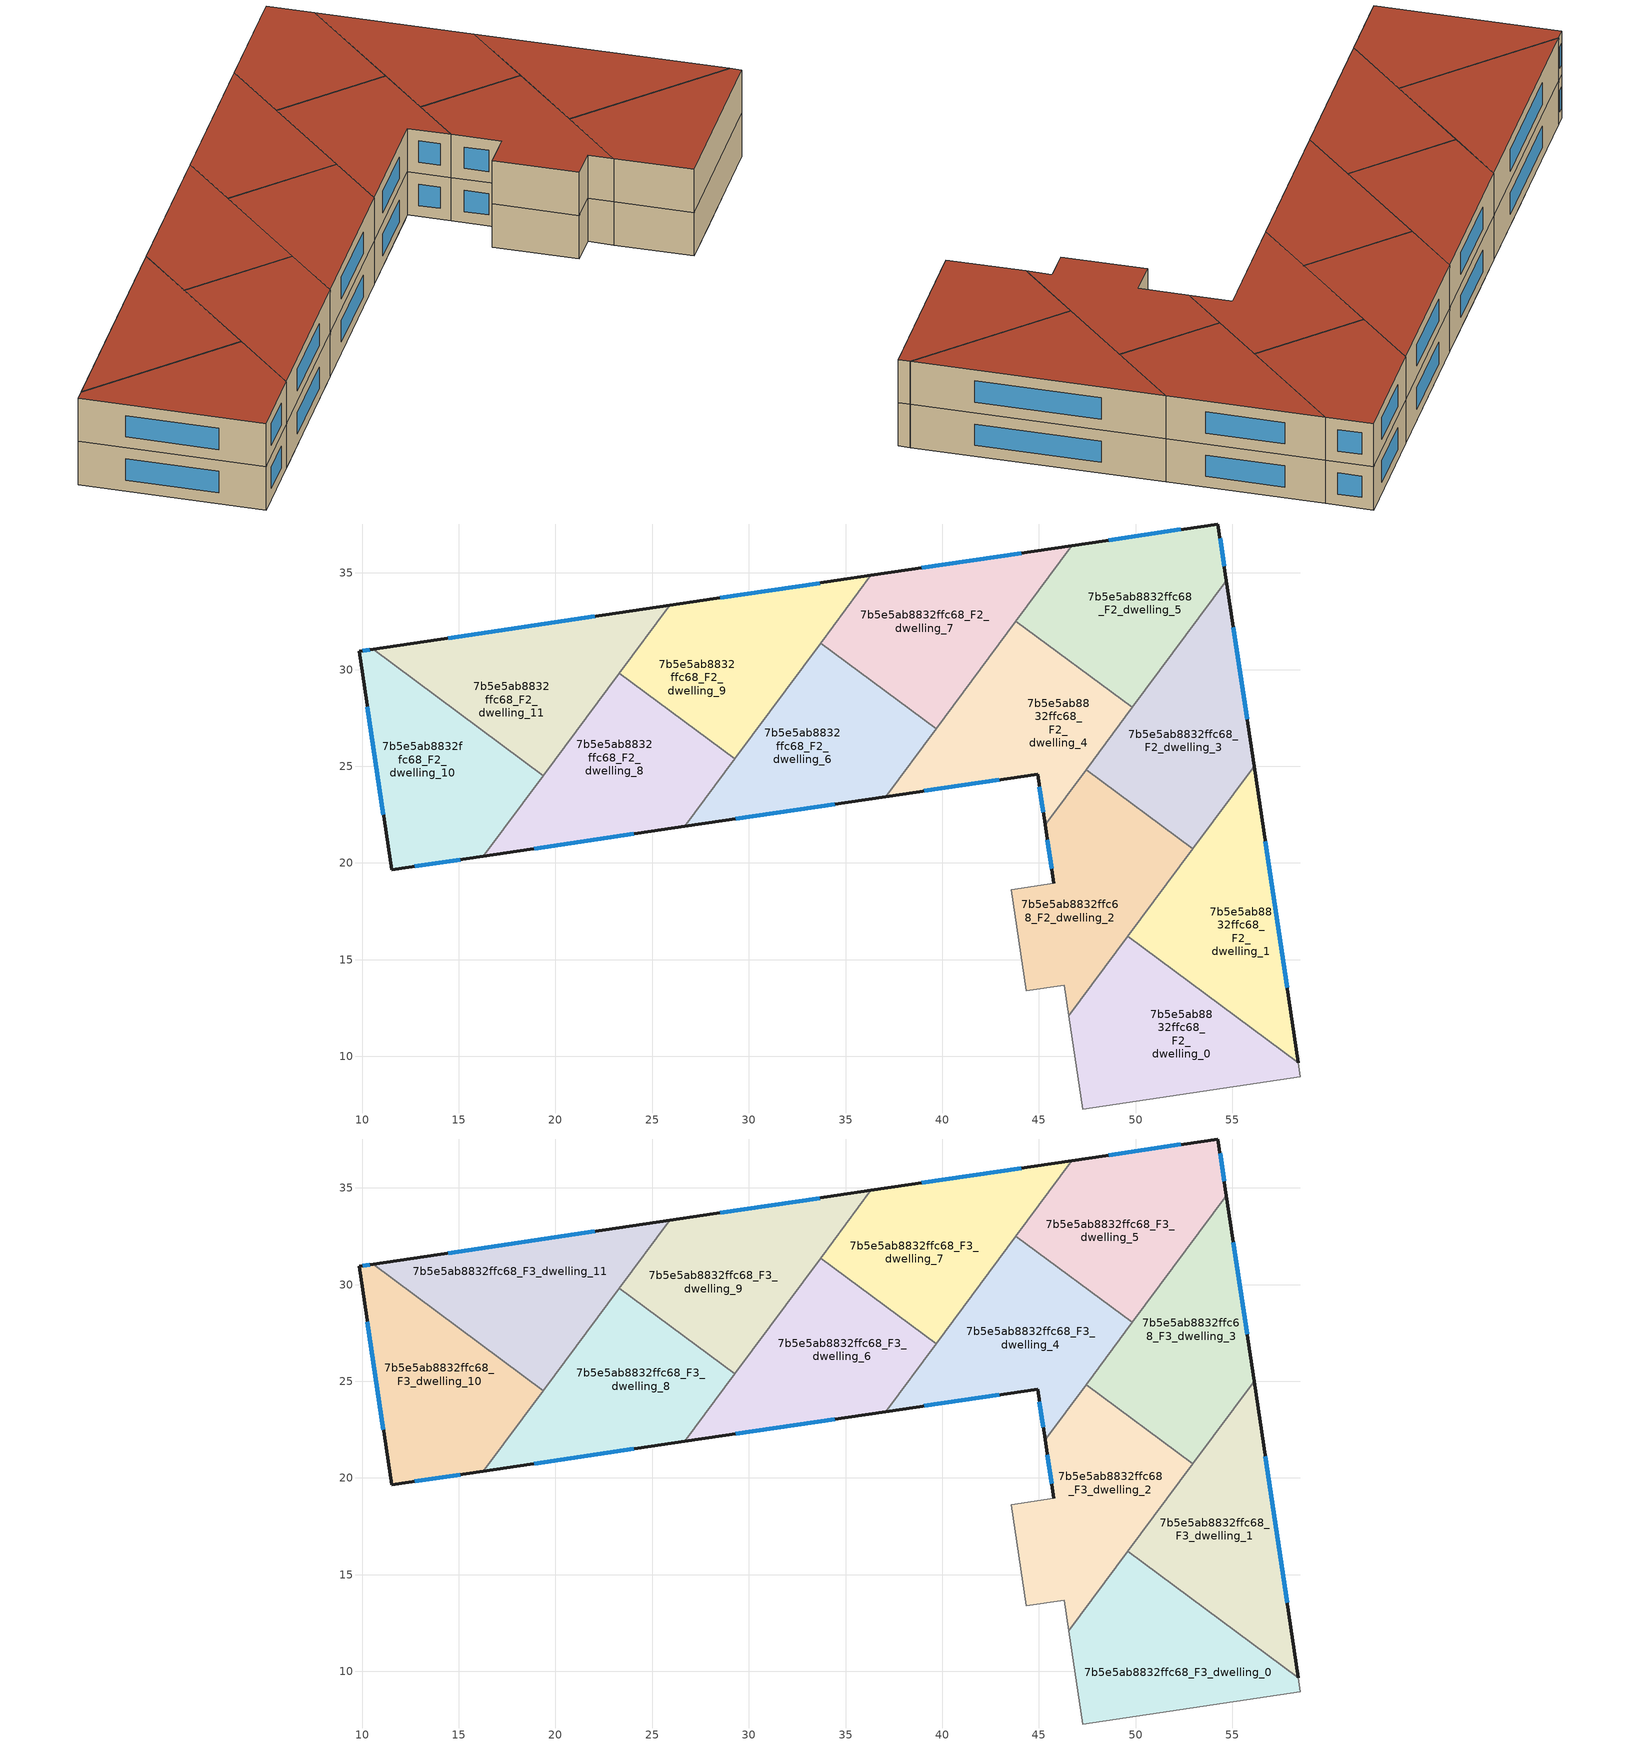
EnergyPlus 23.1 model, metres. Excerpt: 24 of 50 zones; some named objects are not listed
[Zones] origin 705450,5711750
7b5e5ab8832ffc68_F2_dwelling_0
 floor to 7b5e5ab8832ffc68_F1_dwelling_10 (EU_floor_Construction): 54.04,12.92 54.71,8.38 50.91,7.82 49.68,16.15 z6
 floor to 7b5e5ab8832ffc68_F1_dwelling_12 (EU_floor_Construction): 58.41,9.68 58.52,8.95 54.71,8.38 54.04,12.92 z6
 floor to 7b5e5ab8832ffc68_F1_dwelling_8 (EU_floor_Construction): 49.68,16.16 50.91,7.82 47.26,7.28 46.54,12.1 49.6,16.22 z6
 wall adiabatic (EU_wall_Construction): 49.6,16.22 46.54,12.1 47.26,7.28 58.52,8.95 58.41,9.68 z6:9
 wall to 7b5e5ab8832ffc68_F2_dwelling_1 (EU_wall_Construction): 58.41,9.68 49.6,16.22 z6:9
7b5e5ab8832ffc68_F2_dwelling_1
 floor to 7b5e5ab8832ffc68_F1_dwelling_12 (EU_floor_Construction): 56.39,23.22 58.41,9.68 54.04,12.92 52.89,20.66 54.59,22.95 z6
 floor to 7b5e5ab8832ffc68_F1_dwelling_10 (EU_floor_Construction): 52.89,20.66 54.04,12.92 49.68,16.15 49.66,16.3 z6
 floor to 7b5e5ab8832ffc68_F1_dwelling_11 (EU_floor_Construction): 56.12,25.01 56.39,23.22 54.59,22.95 z6
 wall outside (EU_wall_Construction): 58.41,9.68 56.12,25.01 z6:9
 wall to 7b5e5ab8832ffc68_F2_dwelling_2 (EU_wall_Construction): 52.95,20.74 49.6,16.22 z6:9
 wall to 7b5e5ab8832ffc68_F2_dwelling_3 (EU_wall_Construction): 56.12,25.01 52.95,20.74 z6:9
 window (EU_Window_Construction): 57.83,13.56 56.7,21.14 z6.76:8.24
7b5e5ab8832ffc68_F2_dwelling_10
 floor to 7b5e5ab8832ffc68_F1_dwelling_0 (EU_floor_Construction): 15.26,27.57 16.32,20.41 16.28,20.35 11.53,19.64 9.85,30.94 10.57,31.05 z6
 floor to 7b5e5ab8832ffc68_F1_dwelling_1 (EU_floor_Construction): 19.37,24.52 16.32,20.41 15.26,27.57 z6
 wall outside (EU_wall_Construction): 10.57,31.05 9.85,30.94 11.53,19.64 16.28,20.35 z6:9
 wall to 7b5e5ab8832ffc68_F2_dwelling_11 (EU_wall_Construction): 19.37,24.52 10.57,31.05 z6:9
 wall to 7b5e5ab8832ffc68_F2_dwelling_8 (EU_wall_Construction): 16.28,20.35 19.37,24.52 z6:9
 window (EU_Window_Construction): 12.73,19.82 15.07,20.17 / 10.27,28.09 11.1,22.5 / 10.39,31.02 10.03,30.97 z6.76:8.24
7b5e5ab8832ffc68_F2_dwelling_11
 floor to 7b5e5ab8832ffc68_F1_dwelling_1 (EU_floor_Construction): 19.45,32.37 20.41,25.92 19.37,24.52 15.26,27.57 14.65,31.66 z6
 floor to 7b5e5ab8832ffc68_F1_dwelling_0 (EU_floor_Construction): 14.65,31.66 15.26,27.57 10.57,31.05 z6
 floor adiabatic (EU_floor_Construction): 25.9,33.32 20.41,25.92 19.45,32.37 z6
 wall outside (EU_wall_Construction): 25.9,33.32 10.57,31.05 z6:9
 wall to 7b5e5ab8832ffc68_F2_dwelling_9 (EU_wall_Construction): 23.3,29.82 25.9,33.32 z6:9
 wall to 7b5e5ab8832ffc68_F2_dwelling_8 (EU_wall_Construction): 19.37,24.52 23.3,29.82 z6:9
 window (EU_Window_Construction): 22.02,32.75 14.45,31.62 z6.76:8.24
7b5e5ab8832ffc68_F2_dwelling_2
 floor to 7b5e5ab8832ffc68_F1_dwelling_8 (EU_floor_Construction): 48.94,21.13 49.66,16.3 46.54,12.1 46.31,13.68 44.34,13.39 43.56,18.62 45.77,18.95 45.52,20.62 z6
 floor to 7b5e5ab8832ffc68_F1_dwelling_11 (EU_floor_Construction): 50.9,22.25 48.82,21.95 48.51,24.03 z6
 floor to 7b5e5ab8832ffc68_F1_dwelling_7 (EU_floor_Construction): 48.51,24.03 48.82,21.95 48.94,21.13 45.52,20.62 45.32,21.97 47.44,24.82 z6
 floor adiabatic (EU_floor_Construction): 52.95,20.74 49.66,16.3 48.94,21.13 48.82,21.95 50.9,22.25 z6
 wall outside (EU_wall_Construction): 45.32,21.97 45.77,18.95 z6:9
 wall to 7b5e5ab8832ffc68_F2_dwelling_3 (EU_wall_Construction): 52.95,20.74 47.44,24.82 z6:9
 wall adiabatic (EU_wall_Construction): 45.77,18.95 43.56,18.62 44.34,13.39 46.31,13.68 46.54,12.1 49.6,16.22 z6:9
 wall to 7b5e5ab8832ffc68_F2_dwelling_4 (EU_wall_Construction): 47.44,24.82 45.32,21.97 z6:9
 window (EU_Window_Construction): 45.43,21.21 45.66,19.71 z6.76:8.24
7b5e5ab8832ffc68_F2_dwelling_3
 floor to 7b5e5ab8832ffc68_F1_dwelling_11 (EU_floor_Construction): 55.32,30.38 56.12,25.01 54.59,22.95 52.59,22.66 52.61,22.51 50.9,22.25 48.51,24.03 48.23,25.9 51.09,29.75 z6
 floor to 7b5e5ab8832ffc68_F1_dwelling_9 (EU_floor_Construction): 54.69,34.61 55.32,30.38 51.09,29.75 z6
 floor to 7b5e5ab8832ffc68_F1_dwelling_12 (EU_floor_Construction): 54.59,22.95 52.95,20.74 52.87,20.79 52.61,22.51 52.59,22.66 z6
 floor to 7b5e5ab8832ffc68_F1_dwelling_7 (EU_floor_Construction): 48.23,25.9 48.51,24.03 47.44,24.82 z6
 floor to 7b5e5ab8832ffc68_F1_dwelling_10 (EU_floor_Construction): 52.61,22.51 52.87,20.79 50.9,22.25 z6
 wall outside (EU_wall_Construction): 56.12,25.01 54.69,34.61 z6:9
 wall to 7b5e5ab8832ffc68_F2_dwelling_5 (EU_wall_Construction): 54.69,34.61 49.83,28.05 z6:9
 wall to 7b5e5ab8832ffc68_F2_dwelling_4 (EU_wall_Construction): 49.83,28.05 47.44,24.82 z6:9
 window (EU_Window_Construction): 55.76,27.44 55.05,32.18 z6.76:8.24
7b5e5ab8832ffc68_F2_dwelling_4
 floor to 7b5e5ab8832ffc68_F1_dwelling_7 (EU_floor_Construction): 47.68,29.64 48.24,25.9 45.32,21.97 44.93,24.6 44.37,24.52 43.29,31.81 43.81,32.51 z6
 floor to 7b5e5ab8832ffc68_F1_dwelling_6 (EU_floor_Construction): 43.53,30.17 44.37,24.52 37.08,23.44 41.89,29.92 z6
 floor to 7b5e5ab8832ffc68_F1_dwelling_11 (EU_floor_Construction): 49.83,28.05 48.24,25.9 47.74,29.25 48.12,29.31 z6
 floor to 7b5e5ab8832ffc68_F1_dwelling_9 (EU_floor_Construction): 48.12,29.31 47.74,29.25 47.68,29.64 z6
 floor to 7b5e5ab8832ffc68_F1_dwelling_5 (EU_floor_Construction): 43.29,31.81 43.53,30.17 41.89,29.92 z6
 wall outside (EU_wall_Construction): 37.08,23.44 44.93,24.6 45.32,21.97 z6:9
 wall to 7b5e5ab8832ffc68_F2_dwelling_7 (EU_wall_Construction): 43.81,32.51 39.68,26.94 z6:9
 wall to 7b5e5ab8832ffc68_F2_dwelling_5 (EU_wall_Construction): 49.83,28.05 43.81,32.51 z6:9
 wall to 7b5e5ab8832ffc68_F2_dwelling_6 (EU_wall_Construction): 39.68,26.94 37.08,23.44 z6:9
 window (EU_Window_Construction): 45.03,23.94 45.22,22.64 / 39.07,23.73 42.94,24.31 z6.76:8.24
7b5e5ab8832ffc68_F2_dwelling_5
 floor to 7b5e5ab8832ffc68_F1_dwelling_9 (EU_floor_Construction): 54.25,37.53 54.69,34.61 51.09,29.75 48.12,29.31 47.68,29.64 46.68,36.37 46.7,36.41 z6
 floor to 7b5e5ab8832ffc68_F1_dwelling_7 (EU_floor_Construction): 46.68,36.37 47.68,29.64 43.81,32.51 z6
 floor to 7b5e5ab8832ffc68_F1_dwelling_11 (EU_floor_Construction): 51.09,29.75 49.83,28.05 48.12,29.31 z6
 wall outside (EU_wall_Construction): 54.69,34.61 54.25,37.53 46.7,36.41 z6:9
 wall to 7b5e5ab8832ffc68_F2_dwelling_7 (EU_wall_Construction): 46.7,36.41 43.81,32.51 z6:9
 window (EU_Window_Construction): 52.35,37.25 48.61,36.69 / 54.58,35.34 54.36,36.79 z6.76:8.24
7b5e5ab8832ffc68_F2_dwelling_6
 floor to 7b5e5ab8832ffc68_F1_dwelling_4 (EU_floor_Construction): 34.39,30.86 35.53,23.21 30.73,22.49 30.13,26.54 33.71,31.37 z6
 floor to 7b5e5ab8832ffc68_F1_dwelling_6 (EU_floor_Construction): 39.68,26.94 37.08,23.44 35.53,23.21 34.69,28.86 36.69,29.15 z6
 floor adiabatic (EU_floor_Construction): 36.69,29.15 34.69,28.86 34.39,30.86 z6
 floor to 7b5e5ab8832ffc68_F1_dwelling_3 (EU_floor_Construction): 30.13,26.54 30.73,22.49 26.68,21.89 z6
 wall outside (EU_wall_Construction): 26.68,21.89 37.08,23.44 z6:9
 wall to 7b5e5ab8832ffc68_F2_dwelling_7 (EU_wall_Construction): 39.68,26.94 33.71,31.37 z6:9
 wall to 7b5e5ab8832ffc68_F2_dwelling_9 (EU_wall_Construction): 33.71,31.37 29.28,25.39 z6:9
 wall to 7b5e5ab8832ffc68_F2_dwelling_8 (EU_wall_Construction): 29.27,25.39 26.68,21.89 z6:9
 window (EU_Window_Construction): 29.31,22.28 34.45,23.05 z6.76:8.24
7b5e5ab8832ffc68_F2_dwelling_7
 floor to 7b5e5ab8832ffc68_F1_dwelling_5 (EU_floor_Construction): 42.69,35.82 43.29,31.81 41.89,29.92 36.69,29.15 34.39,30.86 34.22,32.05 36.3,34.87 z6
 floor to 7b5e5ab8832ffc68_F1_dwelling_4 (EU_floor_Construction): 34.22,32.05 34.39,30.86 33.71,31.37 z6
 floor to 7b5e5ab8832ffc68_F1_dwelling_7 (EU_floor_Construction): 46.67,36.41 46.68,36.37 43.29,31.81 42.69,35.82 z6
 floor to 7b5e5ab8832ffc68_F1_dwelling_6 (EU_floor_Construction): 41.89,29.92 39.68,26.94 36.69,29.15 z6
 wall outside (EU_wall_Construction): 46.7,36.41 36.3,34.87 z6:9
 wall to 7b5e5ab8832ffc68_F2_dwelling_9 (EU_wall_Construction): 36.3,34.87 33.71,31.37 z6:9
 window (EU_Window_Construction): 44.07,36.02 38.93,35.26 z6.76:8.24
7b5e5ab8832ffc68_F2_dwelling_8
 floor to 7b5e5ab8832ffc68_F1_dwelling_2 (EU_floor_Construction): 24.91,28.63 25.93,21.78 21.13,21.07 20.41,25.92 23.3,29.82 z6
 floor to 7b5e5ab8832ffc68_F1_dwelling_3 (EU_floor_Construction): 29.28,25.39 26.68,21.89 25.93,21.78 24.91,28.63 z6
 floor to 7b5e5ab8832ffc68_F1_dwelling_1 (EU_floor_Construction): 20.41,25.92 21.13,21.07 16.33,20.35 16.32,20.41 z6
 wall outside (EU_wall_Construction): 16.28,20.35 26.68,21.89 z6:9
 wall to 7b5e5ab8832ffc68_F2_dwelling_9 (EU_wall_Construction): 29.28,25.39 23.3,29.82 z6:9
 window (EU_Window_Construction): 18.91,20.74 24.05,21.5 z6.76:8.24
7b5e5ab8832ffc68_F2_dwelling_9
 floor to 7b5e5ab8832ffc68_F1_dwelling_3 (EU_floor_Construction): 29.05,33.79 30.13,26.54 29.28,25.39 24.91,28.63 24.5,31.43 25.9,33.32 z6
 floor to 7b5e5ab8832ffc68_F1_dwelling_2 (EU_floor_Construction): 24.5,31.43 24.91,28.63 23.3,29.82 z6
 floor to 7b5e5ab8832ffc68_F1_dwelling_4 (EU_floor_Construction): 33.85,34.5 34.22,32.05 30.13,26.54 29.05,33.79 z6
 floor to 7b5e5ab8832ffc68_F1_dwelling_5 (EU_floor_Construction): 36.3,34.87 34.22,32.05 33.85,34.5 z6
 wall outside (EU_wall_Construction): 36.3,34.87 25.9,33.32 z6:9
 window (EU_Window_Construction): 33.67,34.48 28.53,33.71 z6.76:8.24
7b5e5ab8832ffc68_F3_dwelling_0
 floor to 7b5e5ab8832ffc68_F2_dwelling_0 (EU_floor_Construction): 58.41,9.68 58.52,8.95 47.26,7.28 46.54,12.1 49.6,16.22 z9
 wall adiabatic (EU_wall_Construction): 49.6,16.22 46.54,12.1 47.26,7.28 58.52,8.95 58.41,9.68 z9:12
 wall to 7b5e5ab8832ffc68_F3_dwelling_1 (EU_wall_Construction): 58.41,9.68 49.6,16.22 z9:12
 roof outside (EU_roof_Construction): 58.52,8.95 58.41,9.68 49.6,16.22 46.54,12.1 47.26,7.28 z12
7b5e5ab8832ffc68_F3_dwelling_1
 floor to 7b5e5ab8832ffc68_F2_dwelling_1 (EU_floor_Construction): 56.12,25.01 58.41,9.68 49.6,16.22 z9
 wall outside (EU_wall_Construction): 58.41,9.68 56.12,25.01 z9:12
 wall to 7b5e5ab8832ffc68_F3_dwelling_2 (EU_wall_Construction): 52.95,20.74 49.6,16.22 z9:12
 wall to 7b5e5ab8832ffc68_F3_dwelling_3 (EU_wall_Construction): 56.12,25.01 52.95,20.74 z9:12
 window (EU_Window_Construction): 57.83,13.56 56.7,21.14 z9.76:11.24
 roof outside (EU_roof_Construction): 58.41,9.68 56.12,25.01 49.6,16.22 z12
7b5e5ab8832ffc68_F3_dwelling_10
 floor to 7b5e5ab8832ffc68_F2_dwelling_10 (EU_floor_Construction): 19.37,24.52 16.28,20.35 11.53,19.64 9.85,30.94 10.57,31.05 z9
 wall outside (EU_wall_Construction): 10.57,31.05 9.85,30.94 11.53,19.64 16.28,20.35 z9:12
 wall to 7b5e5ab8832ffc68_F3_dwelling_11 (EU_wall_Construction): 19.37,24.52 10.57,31.05 z9:12
 wall to 7b5e5ab8832ffc68_F3_dwelling_8 (EU_wall_Construction): 16.28,20.35 19.37,24.52 z9:12
 window (EU_Window_Construction): 12.73,19.82 15.07,20.17 / 10.27,28.09 11.1,22.5 / 10.39,31.02 10.03,30.97 z9.76:11.24
 roof outside (EU_roof_Construction): 16.28,20.35 19.37,24.52 10.57,31.05 9.85,30.94 11.53,19.64 z12
7b5e5ab8832ffc68_F3_dwelling_11
 floor to 7b5e5ab8832ffc68_F2_dwelling_11 (EU_floor_Construction): 25.9,33.32 19.37,24.52 10.57,31.05 z9
 wall outside (EU_wall_Construction): 25.9,33.32 10.57,31.05 z9:12
 wall to 7b5e5ab8832ffc68_F3_dwelling_9 (EU_wall_Construction): 23.3,29.82 25.9,33.32 z9:12
 wall to 7b5e5ab8832ffc68_F3_dwelling_8 (EU_wall_Construction): 19.37,24.52 23.3,29.82 z9:12
 window (EU_Window_Construction): 22.02,32.75 14.45,31.62 z9.76:11.24
 roof outside (EU_roof_Construction): 19.37,24.52 25.9,33.32 10.57,31.05 z12
7b5e5ab8832ffc68_F3_dwelling_2
 floor to 7b5e5ab8832ffc68_F2_dwelling_2 (EU_floor_Construction): 52.95,20.74 46.54,12.1 46.31,13.68 44.34,13.39 43.56,18.62 45.77,18.95 45.32,21.97 47.44,24.82 z9
 wall outside (EU_wall_Construction): 45.32,21.97 45.77,18.95 z9:12
 wall to 7b5e5ab8832ffc68_F3_dwelling_3 (EU_wall_Construction): 52.95,20.74 47.44,24.82 z9:12
 wall adiabatic (EU_wall_Construction): 45.77,18.95 43.56,18.62 44.34,13.39 46.31,13.68 46.54,12.1 49.6,16.22 z9:12
 wall to 7b5e5ab8832ffc68_F3_dwelling_4 (EU_wall_Construction): 47.44,24.82 45.32,21.97 z9:12
 window (EU_Window_Construction): 45.43,21.21 45.66,19.71 z9.76:11.24
 roof outside (EU_roof_Construction): 46.54,12.1 52.95,20.74 47.44,24.82 45.32,21.97 45.77,18.95 43.56,18.62 44.34,13.39 46.31,13.68 z12
7b5e5ab8832ffc68_F3_dwelling_3
 floor to 7b5e5ab8832ffc68_F2_dwelling_3 (EU_floor_Construction): 54.69,34.61 56.12,25.01 52.95,20.74 47.44,24.82 z9
 wall outside (EU_wall_Construction): 56.12,25.01 54.69,34.61 z9:12
 wall to 7b5e5ab8832ffc68_F3_dwelling_5 (EU_wall_Construction): 54.69,34.61 49.83,28.05 z9:12
 wall to 7b5e5ab8832ffc68_F3_dwelling_4 (EU_wall_Construction): 49.83,28.05 47.44,24.82 z9:12
 window (EU_Window_Construction): 55.76,27.44 55.05,32.18 z9.76:11.24
 roof outside (EU_roof_Construction): 52.95,20.74 56.12,25.01 54.69,34.61 47.44,24.82 z12
7b5e5ab8832ffc68_F3_dwelling_4
 floor to 7b5e5ab8832ffc68_F2_dwelling_4 (EU_floor_Construction): 49.83,28.05 45.32,21.97 44.93,24.6 37.08,23.44 43.81,32.51 z9
 wall outside (EU_wall_Construction): 37.08,23.44 44.93,24.6 45.32,21.97 z9:12
 wall to 7b5e5ab8832ffc68_F3_dwelling_7 (EU_wall_Construction): 43.81,32.51 39.68,26.94 z9:12
 wall to 7b5e5ab8832ffc68_F3_dwelling_5 (EU_wall_Construction): 49.83,28.05 43.81,32.51 z9:12
 wall to 7b5e5ab8832ffc68_F3_dwelling_6 (EU_wall_Construction): 39.68,26.94 37.08,23.44 z9:12
 window (EU_Window_Construction): 45.03,23.94 45.22,22.64 / 39.07,23.73 42.94,24.31 z9.76:11.24
 roof outside (EU_roof_Construction): 45.32,21.97 49.83,28.05 43.81,32.51 37.08,23.44 44.93,24.6 z12
7b5e5ab8832ffc68_F3_dwelling_5
 floor to 7b5e5ab8832ffc68_F2_dwelling_5 (EU_floor_Construction): 54.25,37.53 54.69,34.61 49.83,28.05 43.81,32.51 46.7,36.41 z9
 wall outside (EU_wall_Construction): 54.69,34.61 54.25,37.53 46.7,36.41 z9:12
 wall to 7b5e5ab8832ffc68_F3_dwelling_7 (EU_wall_Construction): 46.7,36.41 43.81,32.51 z9:12
 window (EU_Window_Construction): 52.35,37.25 48.61,36.69 / 54.58,35.34 54.36,36.79 z9.76:11.24
 roof outside (EU_roof_Construction): 49.83,28.05 54.69,34.61 54.25,37.53 46.7,36.41 43.81,32.51 z12
7b5e5ab8832ffc68_F3_dwelling_6
 floor to 7b5e5ab8832ffc68_F2_dwelling_6 (EU_floor_Construction): 39.68,26.94 37.08,23.44 26.68,21.89 33.71,31.37 z9
 wall outside (EU_wall_Construction): 26.68,21.89 37.08,23.44 z9:12
 wall to 7b5e5ab8832ffc68_F3_dwelling_7 (EU_wall_Construction): 39.68,26.94 33.71,31.37 z9:12
 wall to 7b5e5ab8832ffc68_F3_dwelling_9 (EU_wall_Construction): 33.71,31.37 29.28,25.39 z9:12
 wall to 7b5e5ab8832ffc68_F3_dwelling_8 (EU_wall_Construction): 29.27,25.39 26.68,21.89 z9:12
 window (EU_Window_Construction): 29.31,22.28 34.45,23.05 z9.76:11.24
 roof outside (EU_roof_Construction): 37.08,23.44 39.68,26.94 33.71,31.37 26.68,21.89 z12
7b5e5ab8832ffc68_F3_dwelling_7
 floor to 7b5e5ab8832ffc68_F2_dwelling_7 (EU_floor_Construction): 46.7,36.41 39.68,26.94 33.71,31.37 36.3,34.87 z9
 wall outside (EU_wall_Construction): 46.7,36.41 36.3,34.87 z9:12
 wall to 7b5e5ab8832ffc68_F3_dwelling_9 (EU_wall_Construction): 36.3,34.87 33.71,31.37 z9:12
 window (EU_Window_Construction): 44.07,36.02 38.93,35.26 z9.76:11.24
 roof outside (EU_roof_Construction): 39.68,26.94 46.7,36.41 36.3,34.87 33.71,31.37 z12
7b5e5ab8832ffc68_F3_dwelling_8
 floor to 7b5e5ab8832ffc68_F2_dwelling_8 (EU_floor_Construction): 29.28,25.39 26.68,21.89 16.28,20.35 23.3,29.82 z9
 wall outside (EU_wall_Construction): 16.28,20.35 26.68,21.89 z9:12
 wall to 7b5e5ab8832ffc68_F3_dwelling_9 (EU_wall_Construction): 29.28,25.39 23.3,29.82 z9:12
 window (EU_Window_Construction): 18.91,20.74 24.05,21.5 z9.76:11.24
 roof outside (EU_roof_Construction): 26.68,21.89 29.28,25.39 23.3,29.82 16.28,20.35 z12
7b5e5ab8832ffc68_F3_dwelling_9
 floor to 7b5e5ab8832ffc68_F2_dwelling_9 (EU_floor_Construction): 36.3,34.87 29.28,25.39 23.3,29.82 25.9,33.32 z9
 wall outside (EU_wall_Construction): 36.3,34.87 25.9,33.32 z9:12
 window (EU_Window_Construction): 33.67,34.48 28.53,33.71 z9.76:11.24
 roof outside (EU_roof_Construction): 29.28,25.39 36.3,34.87 25.9,33.32 23.3,29.82 z12
[Building]
EU S2 Campaign: North Axis=0; Terrain=City; Solar Distribution=FullExterior
[Site:Location]
London: Latitude=51.5; Longitude=-0.5; Time Zone=0; Elevation=25
[SizingPeriod:WeatherFileDays]
AnnualSizingPeriod: Begin Month=1; Begin Day of Month=1; End Month=12; End Day of Month=31; Day of Week for Start Day=Monday; Use Weather File Daylight Saving Period=No; Use Weather File Rain and Snow Indicators=No
[MATERIAL]
EU_InternalMass_Material: Roughness=MediumRough; Thickness=0.1; Conductivity=1; Density=1800; Specific Heat=900; Thermal Absorptance=0.9; Solar Absorptance=0.7; Visible Absorptance=0.7
[MATERIAL:NOMASS] Roughness=MediumRough; Thermal Absorptance=0.9; Solar Absorptance=0.7; Visible Absorptance=0.7
Name | Thermal Resistance
EU_wall_NoMass | 0.655885
EU_roof_NoMass | 2.70553
EU_floor_NoMass | 2.16442
[WINDOWMATERIAL:SIMPLEGLAZINGSYSTEM]
EU_Window_SimpleGlazing: UFactor=2.91071; Solar Heat Gain Coefficient=0.76; Visible Transmittance=0.76
[CONSTRUCTION]
EU_wall_Construction: EU_wall_NoMass
EU_roof_Construction: EU_roof_NoMass
EU_floor_Construction: EU_floor_NoMass
EU_Window_Construction: EU_Window_SimpleGlazing
EU_InternalMass_Construction: EU_InternalMass_Material
[ZONE] Type=1; Multiplier=1; Ceiling Height=autocalculate; Floor Area=autocalculate; Part of Total Floor Area=Yes
Name | Volume
7b5e5ab8832ffc68_F2_dwelling_0; 7b5e5ab8832ffc68_F3_dwelling_0; 7b5e5ab8832ffc68_F2_dwelling_7; 7b5e5ab8832ffc68_F3_dwelling_7 | 180.168
7b5e5ab8832ffc68_F2_dwelling_1; 7b5e5ab8832ffc68_F3_dwelling_1 | 180.194
7b5e5ab8832ffc68_F2_dwelling_10; 7b5e5ab8832ffc68_F3_dwelling_10 | 180.189
7b5e5ab8832ffc68_F2_dwelling_11; 7b5e5ab8832ffc68_F3_dwelling_11 | 180.171
7b5e5ab8832ffc68_F2_dwelling_2; 7b5e5ab8832ffc68_F3_dwelling_2; 7b5e5ab8832ffc68_F2_dwelling_6; 7b5e5ab8832ffc68_F3_dwelling_6 | 180.207
7b5e5ab8832ffc68_F2_dwelling_3; 7b5e5ab8832ffc68_F3_dwelling_3 | 180.201
7b5e5ab8832ffc68_F2_dwelling_4; 7b5e5ab8832ffc68_F3_dwelling_4 | 180.19
7b5e5ab8832ffc68_F2_dwelling_5; 7b5e5ab8832ffc68_F3_dwelling_5 | 180.176
7b5e5ab8832ffc68_F2_dwelling_8; 7b5e5ab8832ffc68_F3_dwelling_8 | 180.205
7b5e5ab8832ffc68_F2_dwelling_9; 7b5e5ab8832ffc68_F3_dwelling_9 | 180.182
[INTERNALMASS] Construction=EU_InternalMass_Construction
Name | Zone or ZoneList | Surface Area
7b5e5ab8832ffc68_F2_dwelling_0_EU_InternalMass | 7b5e5ab8832ffc68_F2_dwelling_0 | 60.0558
7b5e5ab8832ffc68_F2_dwelling_1_EU_InternalMass | 7b5e5ab8832ffc68_F2_dwelling_1 | 60.0647
7b5e5ab8832ffc68_F2_dwelling_2_EU_InternalMass | 7b5e5ab8832ffc68_F2_dwelling_2 | 60.0687
7b5e5ab8832ffc68_F2_dwelling_3_EU_InternalMass | 7b5e5ab8832ffc68_F2_dwelling_3 | 60.0668
7b5e5ab8832ffc68_F2_dwelling_4_EU_InternalMass | 7b5e5ab8832ffc68_F2_dwelling_4 | 60.0629
7b5e5ab8832ffc68_F2_dwelling_5_EU_InternalMass | 7b5e5ab8832ffc68_F2_dwelling_5 | 60.0587
7b5e5ab8832ffc68_F2_dwelling_6_EU_InternalMass | 7b5e5ab8832ffc68_F2_dwelling_6 | 60.0691
7b5e5ab8832ffc68_F2_dwelling_7_EU_InternalMass | 7b5e5ab8832ffc68_F2_dwelling_7 | 60.0561
7b5e5ab8832ffc68_F2_dwelling_8_EU_InternalMass | 7b5e5ab8832ffc68_F2_dwelling_8 | 60.0683
7b5e5ab8832ffc68_F2_dwelling_9_EU_InternalMass | 7b5e5ab8832ffc68_F2_dwelling_9 | 60.061
7b5e5ab8832ffc68_F2_dwelling_10_EU_InternalMass | 7b5e5ab8832ffc68_F2_dwelling_10 | 60.0627
7b5e5ab8832ffc68_F2_dwelling_11_EU_InternalMass | 7b5e5ab8832ffc68_F2_dwelling_11 | 60.0571
7b5e5ab8832ffc68_F3_dwelling_0_EU_InternalMass | 7b5e5ab8832ffc68_F3_dwelling_0 | 60.0558
7b5e5ab8832ffc68_F3_dwelling_1_EU_InternalMass | 7b5e5ab8832ffc68_F3_dwelling_1 | 60.0647
7b5e5ab8832ffc68_F3_dwelling_2_EU_InternalMass | 7b5e5ab8832ffc68_F3_dwelling_2 | 60.0687
7b5e5ab8832ffc68_F3_dwelling_3_EU_InternalMass | 7b5e5ab8832ffc68_F3_dwelling_3 | 60.0668
7b5e5ab8832ffc68_F3_dwelling_4_EU_InternalMass | 7b5e5ab8832ffc68_F3_dwelling_4 | 60.0629
7b5e5ab8832ffc68_F3_dwelling_5_EU_InternalMass | 7b5e5ab8832ffc68_F3_dwelling_5 | 60.0587
7b5e5ab8832ffc68_F3_dwelling_6_EU_InternalMass | 7b5e5ab8832ffc68_F3_dwelling_6 | 60.0691
7b5e5ab8832ffc68_F3_dwelling_7_EU_InternalMass | 7b5e5ab8832ffc68_F3_dwelling_7 | 60.0561
7b5e5ab8832ffc68_F3_dwelling_8_EU_InternalMass | 7b5e5ab8832ffc68_F3_dwelling_8 | 60.0683
7b5e5ab8832ffc68_F3_dwelling_9_EU_InternalMass | 7b5e5ab8832ffc68_F3_dwelling_9 | 60.061
7b5e5ab8832ffc68_F3_dwelling_10_EU_InternalMass | 7b5e5ab8832ffc68_F3_dwelling_10 | 60.0627
7b5e5ab8832ffc68_F3_dwelling_11_EU_InternalMass | 7b5e5ab8832ffc68_F3_dwelling_11 | 60.0571
[OTHEREQUIPMENT] Fuel Type=Electricity; Design Level Calculation Method=Watts/Area; Power per Zone Floor Area=1; Fraction Latent=0; Fraction Radiant=0; Fraction Lost=0; Carbon Dioxide Generation Rate=0; EndUse Subcategory=EU_Step8_InternalGains
Name | Zone or ZoneList or Space or SpaceList | Schedule
EU_Step8_InternalGain_7b5e5ab8832ffc68_F2_dwelling_0_f000 | 7b5e5ab8832ffc68_F2_dwelling_0 | EU_Step8_GainSchedule_7b5e5ab8832ffc68_F2_dwelling_0_f000
EU_Step8_InternalGain_7b5e5ab8832ffc68_F2_dwelling_1_f000 | 7b5e5ab8832ffc68_F2_dwelling_1 | EU_Step8_GainSchedule_7b5e5ab8832ffc68_F2_dwelling_1_f000
EU_Step8_InternalGain_7b5e5ab8832ffc68_F2_dwelling_2_f000 | 7b5e5ab8832ffc68_F2_dwelling_2 | EU_Step8_GainSchedule_7b5e5ab8832ffc68_F2_dwelling_2_f000
EU_Step8_InternalGain_7b5e5ab8832ffc68_F2_dwelling_3_f000 | 7b5e5ab8832ffc68_F2_dwelling_3 | EU_Step8_GainSchedule_7b5e5ab8832ffc68_F2_dwelling_3_f000
EU_Step8_InternalGain_7b5e5ab8832ffc68_F2_dwelling_4_f000 | 7b5e5ab8832ffc68_F2_dwelling_4 | EU_Step8_GainSchedule_7b5e5ab8832ffc68_F2_dwelling_4_f000
EU_Step8_InternalGain_7b5e5ab8832ffc68_F2_dwelling_5_f000 | 7b5e5ab8832ffc68_F2_dwelling_5 | EU_Step8_GainSchedule_7b5e5ab8832ffc68_F2_dwelling_5_f000
EU_Step8_InternalGain_7b5e5ab8832ffc68_F2_dwelling_6_f000 | 7b5e5ab8832ffc68_F2_dwelling_6 | EU_Step8_GainSchedule_7b5e5ab8832ffc68_F2_dwelling_6_f000
EU_Step8_InternalGain_7b5e5ab8832ffc68_F2_dwelling_7_f000 | 7b5e5ab8832ffc68_F2_dwelling_7 | EU_Step8_GainSchedule_7b5e5ab8832ffc68_F2_dwelling_7_f000
EU_Step8_InternalGain_7b5e5ab8832ffc68_F2_dwelling_8_f000 | 7b5e5ab8832ffc68_F2_dwelling_8 | EU_Step8_GainSchedule_7b5e5ab8832ffc68_F2_dwelling_8_f000
EU_Step8_InternalGain_7b5e5ab8832ffc68_F2_dwelling_9_f000 | 7b5e5ab8832ffc68_F2_dwelling_9 | EU_Step8_GainSchedule_7b5e5ab8832ffc68_F2_dwelling_9_f000
EU_Step8_InternalGain_7b5e5ab8832ffc68_F2_dwelling_10_f000 | 7b5e5ab8832ffc68_F2_dwelling_10 | EU_Step8_GainSchedule_7b5e5ab8832ffc68_F2_dwelling_10_f000
EU_Step8_InternalGain_7b5e5ab8832ffc68_F2_dwelling_11_f000 | 7b5e5ab8832ffc68_F2_dwelling_11 | EU_Step8_GainSchedule_7b5e5ab8832ffc68_F2_dwelling_11_f000
EU_Step8_InternalGain_7b5e5ab8832ffc68_F3_dwelling_0_f000 | 7b5e5ab8832ffc68_F3_dwelling_0 | EU_Step8_GainSchedule_7b5e5ab8832ffc68_F3_dwelling_0_f000
EU_Step8_InternalGain_7b5e5ab8832ffc68_F3_dwelling_1_f000 | 7b5e5ab8832ffc68_F3_dwelling_1 | EU_Step8_GainSchedule_7b5e5ab8832ffc68_F3_dwelling_1_f000
EU_Step8_InternalGain_7b5e5ab8832ffc68_F3_dwelling_2_f000 | 7b5e5ab8832ffc68_F3_dwelling_2 | EU_Step8_GainSchedule_7b5e5ab8832ffc68_F3_dwelling_2_f000
EU_Step8_InternalGain_7b5e5ab8832ffc68_F3_dwelling_3_f000 | 7b5e5ab8832ffc68_F3_dwelling_3 | EU_Step8_GainSchedule_7b5e5ab8832ffc68_F3_dwelling_3_f000
EU_Step8_InternalGain_7b5e5ab8832ffc68_F3_dwelling_4_f000 | 7b5e5ab8832ffc68_F3_dwelling_4 | EU_Step8_GainSchedule_7b5e5ab8832ffc68_F3_dwelling_4_f000
EU_Step8_InternalGain_7b5e5ab8832ffc68_F3_dwelling_5_f000 | 7b5e5ab8832ffc68_F3_dwelling_5 | EU_Step8_GainSchedule_7b5e5ab8832ffc68_F3_dwelling_5_f000
EU_Step8_InternalGain_7b5e5ab8832ffc68_F3_dwelling_6_f000 | 7b5e5ab8832ffc68_F3_dwelling_6 | EU_Step8_GainSchedule_7b5e5ab8832ffc68_F3_dwelling_6_f000
EU_Step8_InternalGain_7b5e5ab8832ffc68_F3_dwelling_7_f000 | 7b5e5ab8832ffc68_F3_dwelling_7 | EU_Step8_GainSchedule_7b5e5ab8832ffc68_F3_dwelling_7_f000
EU_Step8_InternalGain_7b5e5ab8832ffc68_F3_dwelling_8_f000 | 7b5e5ab8832ffc68_F3_dwelling_8 | EU_Step8_GainSchedule_7b5e5ab8832ffc68_F3_dwelling_8_f000
EU_Step8_InternalGain_7b5e5ab8832ffc68_F3_dwelling_9_f000 | 7b5e5ab8832ffc68_F3_dwelling_9 | EU_Step8_GainSchedule_7b5e5ab8832ffc68_F3_dwelling_9_f000
EU_Step8_InternalGain_7b5e5ab8832ffc68_F3_dwelling_10_f000 | 7b5e5ab8832ffc68_F3_dwelling_10 | EU_Step8_GainSchedule_7b5e5ab8832ffc68_F3_dwelling_10_f000
EU_Step8_InternalGain_7b5e5ab8832ffc68_F3_dwelling_11_f000 | 7b5e5ab8832ffc68_F3_dwelling_11 | EU_Step8_GainSchedule_7b5e5ab8832ffc68_F3_dwelling_11_f000
[ZONEVENTILATION:DESIGNFLOWRATE] Schedule=EU_AlwaysOn; Design Flow Rate Calculation Method=AirChanges/Hour; Air Changes per Hour=0.462017; Ventilation Type=Natural; Fan Pressure Rise=0; Fan Total Efficiency=1; Constant Term Coefficient=1; Temperature Term Coefficient=0; Velocity Term Coefficient=0; Velocity Squared Term Coefficient=0; Minimum Indoor Temperature=-100; Maximum Indoor Temperature=100; Delta Temperature=-100; Minimum Outdoor Temperature=-100; Maximum Outdoor Temperature=100; Maximum Wind Speed=40
Name | Zone or ZoneList or Space or SpaceList
EU_ConstantAir_7b5e5ab8832ffc68_F2_dwelling_0 | 7b5e5ab8832ffc68_F2_dwelling_0
EU_ConstantAir_7b5e5ab8832ffc68_F2_dwelling_1 | 7b5e5ab8832ffc68_F2_dwelling_1
EU_ConstantAir_7b5e5ab8832ffc68_F2_dwelling_2 | 7b5e5ab8832ffc68_F2_dwelling_2
EU_ConstantAir_7b5e5ab8832ffc68_F2_dwelling_3 | 7b5e5ab8832ffc68_F2_dwelling_3
EU_ConstantAir_7b5e5ab8832ffc68_F2_dwelling_4 | 7b5e5ab8832ffc68_F2_dwelling_4
EU_ConstantAir_7b5e5ab8832ffc68_F2_dwelling_5 | 7b5e5ab8832ffc68_F2_dwelling_5
EU_ConstantAir_7b5e5ab8832ffc68_F2_dwelling_6 | 7b5e5ab8832ffc68_F2_dwelling_6
EU_ConstantAir_7b5e5ab8832ffc68_F2_dwelling_7 | 7b5e5ab8832ffc68_F2_dwelling_7
EU_ConstantAir_7b5e5ab8832ffc68_F2_dwelling_8 | 7b5e5ab8832ffc68_F2_dwelling_8
EU_ConstantAir_7b5e5ab8832ffc68_F2_dwelling_9 | 7b5e5ab8832ffc68_F2_dwelling_9
EU_ConstantAir_7b5e5ab8832ffc68_F2_dwelling_10 | 7b5e5ab8832ffc68_F2_dwelling_10
EU_ConstantAir_7b5e5ab8832ffc68_F2_dwelling_11 | 7b5e5ab8832ffc68_F2_dwelling_11
EU_ConstantAir_7b5e5ab8832ffc68_F3_dwelling_0 | 7b5e5ab8832ffc68_F3_dwelling_0
EU_ConstantAir_7b5e5ab8832ffc68_F3_dwelling_1 | 7b5e5ab8832ffc68_F3_dwelling_1
EU_ConstantAir_7b5e5ab8832ffc68_F3_dwelling_2 | 7b5e5ab8832ffc68_F3_dwelling_2
EU_ConstantAir_7b5e5ab8832ffc68_F3_dwelling_3 | 7b5e5ab8832ffc68_F3_dwelling_3
EU_ConstantAir_7b5e5ab8832ffc68_F3_dwelling_4 | 7b5e5ab8832ffc68_F3_dwelling_4
EU_ConstantAir_7b5e5ab8832ffc68_F3_dwelling_5 | 7b5e5ab8832ffc68_F3_dwelling_5
EU_ConstantAir_7b5e5ab8832ffc68_F3_dwelling_6 | 7b5e5ab8832ffc68_F3_dwelling_6
EU_ConstantAir_7b5e5ab8832ffc68_F3_dwelling_7 | 7b5e5ab8832ffc68_F3_dwelling_7
EU_ConstantAir_7b5e5ab8832ffc68_F3_dwelling_8 | 7b5e5ab8832ffc68_F3_dwelling_8
EU_ConstantAir_7b5e5ab8832ffc68_F3_dwelling_9 | 7b5e5ab8832ffc68_F3_dwelling_9
EU_ConstantAir_7b5e5ab8832ffc68_F3_dwelling_10 | 7b5e5ab8832ffc68_F3_dwelling_10
EU_ConstantAir_7b5e5ab8832ffc68_F3_dwelling_11 | 7b5e5ab8832ffc68_F3_dwelling_11
[HVACTEMPLATE:ZONE:IDEALLOADSAIRSYSTEM] System Availability Schedule=EU_AlwaysOn; Maximum Heating Supply Air Temperature=50; Minimum Cooling Supply Air Temperature=13; Maximum Heating Supply Air Humidity Ratio=0.0156; Minimum Cooling Supply Air Humidity Ratio=0.0077; Heating Limit=NoLimit; Cooling Limit=NoLimit; Heating Availability Schedule=EU_AlwaysOn; Cooling Availability Schedule=EU_CoolingOff; Dehumidification Control Type=ConstantSensibleHeatRatio; Cooling Sensible Heat Ratio=0.7; Dehumidification Setpoint=60; Humidification Control Type=None; Humidification Setpoint=30; Outdoor Air Method=None; Outdoor Air Flow Rate per Person=0.00944; Outdoor Air Flow Rate per Zone Floor Area=0; Outdoor Air Flow Rate per Zone=0; Demand Controlled Ventilation Type=None; Outdoor Air Economizer Type=NoEconomizer; Heat Recovery Type=None; Sensible Heat Recovery Effectiveness=0.7; Latent Heat Recovery Effectiveness=0.65
Name | Template Thermostat
7b5e5ab8832ffc68_F2_dwelling_0 | EU_HeatOnly_7b5e5ab8832ffc68_F2_dwelling_0
7b5e5ab8832ffc68_F2_dwelling_1 | EU_HeatOnly_7b5e5ab8832ffc68_F2_dwelling_1
7b5e5ab8832ffc68_F2_dwelling_2 | EU_HeatOnly_7b5e5ab8832ffc68_F2_dwelling_2
7b5e5ab8832ffc68_F2_dwelling_3 | EU_HeatOnly_7b5e5ab8832ffc68_F2_dwelling_3
7b5e5ab8832ffc68_F2_dwelling_4 | EU_HeatOnly_7b5e5ab8832ffc68_F2_dwelling_4
7b5e5ab8832ffc68_F2_dwelling_5 | EU_HeatOnly_7b5e5ab8832ffc68_F2_dwelling_5
7b5e5ab8832ffc68_F2_dwelling_6 | EU_HeatOnly_7b5e5ab8832ffc68_F2_dwelling_6
7b5e5ab8832ffc68_F2_dwelling_7 | EU_HeatOnly_7b5e5ab8832ffc68_F2_dwelling_7
7b5e5ab8832ffc68_F2_dwelling_8 | EU_HeatOnly_7b5e5ab8832ffc68_F2_dwelling_8
7b5e5ab8832ffc68_F2_dwelling_9 | EU_HeatOnly_7b5e5ab8832ffc68_F2_dwelling_9
7b5e5ab8832ffc68_F2_dwelling_10 | EU_HeatOnly_7b5e5ab8832ffc68_F2_dwelling_10
7b5e5ab8832ffc68_F2_dwelling_11 | EU_HeatOnly_7b5e5ab8832ffc68_F2_dwelling_11
7b5e5ab8832ffc68_F3_dwelling_0 | EU_HeatOnly_7b5e5ab8832ffc68_F3_dwelling_0
7b5e5ab8832ffc68_F3_dwelling_1 | EU_HeatOnly_7b5e5ab8832ffc68_F3_dwelling_1
7b5e5ab8832ffc68_F3_dwelling_2 | EU_HeatOnly_7b5e5ab8832ffc68_F3_dwelling_2
7b5e5ab8832ffc68_F3_dwelling_3 | EU_HeatOnly_7b5e5ab8832ffc68_F3_dwelling_3
7b5e5ab8832ffc68_F3_dwelling_4 | EU_HeatOnly_7b5e5ab8832ffc68_F3_dwelling_4
7b5e5ab8832ffc68_F3_dwelling_5 | EU_HeatOnly_7b5e5ab8832ffc68_F3_dwelling_5
7b5e5ab8832ffc68_F3_dwelling_6 | EU_HeatOnly_7b5e5ab8832ffc68_F3_dwelling_6
7b5e5ab8832ffc68_F3_dwelling_7 | EU_HeatOnly_7b5e5ab8832ffc68_F3_dwelling_7
7b5e5ab8832ffc68_F3_dwelling_8 | EU_HeatOnly_7b5e5ab8832ffc68_F3_dwelling_8
7b5e5ab8832ffc68_F3_dwelling_9 | EU_HeatOnly_7b5e5ab8832ffc68_F3_dwelling_9
7b5e5ab8832ffc68_F3_dwelling_10 | EU_HeatOnly_7b5e5ab8832ffc68_F3_dwelling_10
7b5e5ab8832ffc68_F3_dwelling_11 | EU_HeatOnly_7b5e5ab8832ffc68_F3_dwelling_11
[SIZING:ZONE] Zone Cooling Design Supply Air Temperature Input Method=SupplyAirTemperature; Zone Cooling Design Supply Air Temperature=13; Zone Heating Design Supply Air Temperature Input Method=SupplyAirTemperature; Zone Heating Design Supply Air Temperature=50; Zone Cooling Design Supply Air Humidity Ratio=0.008; Zone Heating Design Supply Air Humidity Ratio=0.008; Cooling Design Air Flow Method=DesignDay; Cooling Design Air Flow Rate=0; Cooling Minimum Air Flow per Zone Floor Area=0.000762; Cooling Minimum Air Flow=0; Cooling Minimum Air Flow Fraction=0.2; Heating Design Air Flow Method=DesignDay; Heating Design Air Flow Rate=0; Heating Maximum Air Flow per Zone Floor Area=0.002032; Heating Maximum Air Flow=0.141576; Heating Maximum Air Flow Fraction=0.3; Account for Dedicated Outdoor Air System=No; Dedicated Outdoor Air System Control Strategy=NeutralSupplyAir; Dedicated Outdoor Air Low Setpoint Temperature for Design=autosize; Dedicated Outdoor Air High Setpoint Temperature for Design=autosize; Zone Load Sizing Method=Sensible Load Only No Latent Load; Zone Latent Cooling Design Supply Air Humidity Ratio Input Method=HumidityRatioDifference; Zone Cooling Design Supply Air Humidity Ratio Difference=0.005; Zone Latent Heating Design Supply Air Humidity Ratio Input Method=HumidityRatioDifference; Zone Humidification Design Supply Air Humidity Ratio Difference=0.005
7b5e5ab8832ffc68_F2_dwelling_0; 7b5e5ab8832ffc68_F2_dwelling_1; 7b5e5ab8832ffc68_F2_dwelling_2; 7b5e5ab8832ffc68_F2_dwelling_3; 7b5e5ab8832ffc68_F2_dwelling_4; 7b5e5ab8832ffc68_F2_dwelling_5; 7b5e5ab8832ffc68_F2_dwelling_6; 7b5e5ab8832ffc68_F2_dwelling_7; 7b5e5ab8832ffc68_F2_dwelling_8; 7b5e5ab8832ffc68_F2_dwelling_9; 7b5e5ab8832ffc68_F2_dwelling_10; 7b5e5ab8832ffc68_F2_dwelling_11; 7b5e5ab8832ffc68_F3_dwelling_0; 7b5e5ab8832ffc68_F3_dwelling_1; 7b5e5ab8832ffc68_F3_dwelling_2; 7b5e5ab8832ffc68_F3_dwelling_3; 7b5e5ab8832ffc68_F3_dwelling_4; 7b5e5ab8832ffc68_F3_dwelling_5; 7b5e5ab8832ffc68_F3_dwelling_6; 7b5e5ab8832ffc68_F3_dwelling_7; 7b5e5ab8832ffc68_F3_dwelling_8; 7b5e5ab8832ffc68_F3_dwelling_9; 7b5e5ab8832ffc68_F3_dwelling_10; 7b5e5ab8832ffc68_F3_dwelling_11
[SCHEDULE:CONSTANT]
Name | Hourly Value
EU_AlwaysOn | 1
EU_CoolingOff | 0
[SCHEDULE:FILE] Column Number=1; Rows to Skip at Top=0; Number of Hours of Data=8760; Column Separator=Comma; Interpolate to Timestep=No; Minutes per Item=60; Adjust Schedule for Daylight Savings=Yes
Name | File
EU_Step8_GainSchedule_7b5e5ab8832ffc68_F2_dwelling_0_f000 | ../../schedules/7b5e5ab8832ffc68/7b5e5ab8832ffc68_F2_dwelling_0_f000_gain.csv
EU_Step8_GainSchedule_7b5e5ab8832ffc68_F2_dwelling_1_f000 | ../../schedules/7b5e5ab8832ffc68/7b5e5ab8832ffc68_F2_dwelling_1_f000_gain.csv
EU_Step8_GainSchedule_7b5e5ab8832ffc68_F2_dwelling_2_f000 | ../../schedules/7b5e5ab8832ffc68/7b5e5ab8832ffc68_F2_dwelling_2_f000_gain.csv
EU_Step8_GainSchedule_7b5e5ab8832ffc68_F2_dwelling_3_f000 | ../../schedules/7b5e5ab8832ffc68/7b5e5ab8832ffc68_F2_dwelling_3_f000_gain.csv
EU_Step8_GainSchedule_7b5e5ab8832ffc68_F2_dwelling_4_f000 | ../../schedules/7b5e5ab8832ffc68/7b5e5ab8832ffc68_F2_dwelling_4_f000_gain.csv
EU_Step8_GainSchedule_7b5e5ab8832ffc68_F2_dwelling_5_f000 | ../../schedules/7b5e5ab8832ffc68/7b5e5ab8832ffc68_F2_dwelling_5_f000_gain.csv
EU_Step8_GainSchedule_7b5e5ab8832ffc68_F2_dwelling_6_f000 | ../../schedules/7b5e5ab8832ffc68/7b5e5ab8832ffc68_F2_dwelling_6_f000_gain.csv
EU_Step8_GainSchedule_7b5e5ab8832ffc68_F2_dwelling_7_f000 | ../../schedules/7b5e5ab8832ffc68/7b5e5ab8832ffc68_F2_dwelling_7_f000_gain.csv
EU_Step8_GainSchedule_7b5e5ab8832ffc68_F2_dwelling_8_f000 | ../../schedules/7b5e5ab8832ffc68/7b5e5ab8832ffc68_F2_dwelling_8_f000_gain.csv
EU_Step8_GainSchedule_7b5e5ab8832ffc68_F2_dwelling_9_f000 | ../../schedules/7b5e5ab8832ffc68/7b5e5ab8832ffc68_F2_dwelling_9_f000_gain.csv
EU_Step8_GainSchedule_7b5e5ab8832ffc68_F2_dwelling_10_f000 | ../../schedules/7b5e5ab8832ffc68/7b5e5ab8832ffc68_F2_dwelling_10_f000_gain.csv
EU_Step8_GainSchedule_7b5e5ab8832ffc68_F2_dwelling_11_f000 | ../../schedules/7b5e5ab8832ffc68/7b5e5ab8832ffc68_F2_dwelling_11_f000_gain.csv
EU_Step8_GainSchedule_7b5e5ab8832ffc68_F3_dwelling_0_f000 | ../../schedules/7b5e5ab8832ffc68/7b5e5ab8832ffc68_F3_dwelling_0_f000_gain.csv
EU_Step8_GainSchedule_7b5e5ab8832ffc68_F3_dwelling_1_f000 | ../../schedules/7b5e5ab8832ffc68/7b5e5ab8832ffc68_F3_dwelling_1_f000_gain.csv
EU_Step8_GainSchedule_7b5e5ab8832ffc68_F3_dwelling_2_f000 | ../../schedules/7b5e5ab8832ffc68/7b5e5ab8832ffc68_F3_dwelling_2_f000_gain.csv
EU_Step8_GainSchedule_7b5e5ab8832ffc68_F3_dwelling_3_f000 | ../../schedules/7b5e5ab8832ffc68/7b5e5ab8832ffc68_F3_dwelling_3_f000_gain.csv
EU_Step8_GainSchedule_7b5e5ab8832ffc68_F3_dwelling_4_f000 | ../../schedules/7b5e5ab8832ffc68/7b5e5ab8832ffc68_F3_dwelling_4_f000_gain.csv
EU_Step8_GainSchedule_7b5e5ab8832ffc68_F3_dwelling_5_f000 | ../../schedules/7b5e5ab8832ffc68/7b5e5ab8832ffc68_F3_dwelling_5_f000_gain.csv
EU_Step8_GainSchedule_7b5e5ab8832ffc68_F3_dwelling_6_f000 | ../../schedules/7b5e5ab8832ffc68/7b5e5ab8832ffc68_F3_dwelling_6_f000_gain.csv
EU_Step8_GainSchedule_7b5e5ab8832ffc68_F3_dwelling_7_f000 | ../../schedules/7b5e5ab8832ffc68/7b5e5ab8832ffc68_F3_dwelling_7_f000_gain.csv
EU_Step8_GainSchedule_7b5e5ab8832ffc68_F3_dwelling_8_f000 | ../../schedules/7b5e5ab8832ffc68/7b5e5ab8832ffc68_F3_dwelling_8_f000_gain.csv
EU_Step8_GainSchedule_7b5e5ab8832ffc68_F3_dwelling_9_f000 | ../../schedules/7b5e5ab8832ffc68/7b5e5ab8832ffc68_F3_dwelling_9_f000_gain.csv
EU_Step8_GainSchedule_7b5e5ab8832ffc68_F3_dwelling_10_f000 | ../../schedules/7b5e5ab8832ffc68/7b5e5ab8832ffc68_F3_dwelling_10_f000_gain.csv
EU_Step8_GainSchedule_7b5e5ab8832ffc68_F3_dwelling_11_f000 | ../../schedules/7b5e5ab8832ffc68/7b5e5ab8832ffc68_F3_dwelling_11_f000_gain.csv
